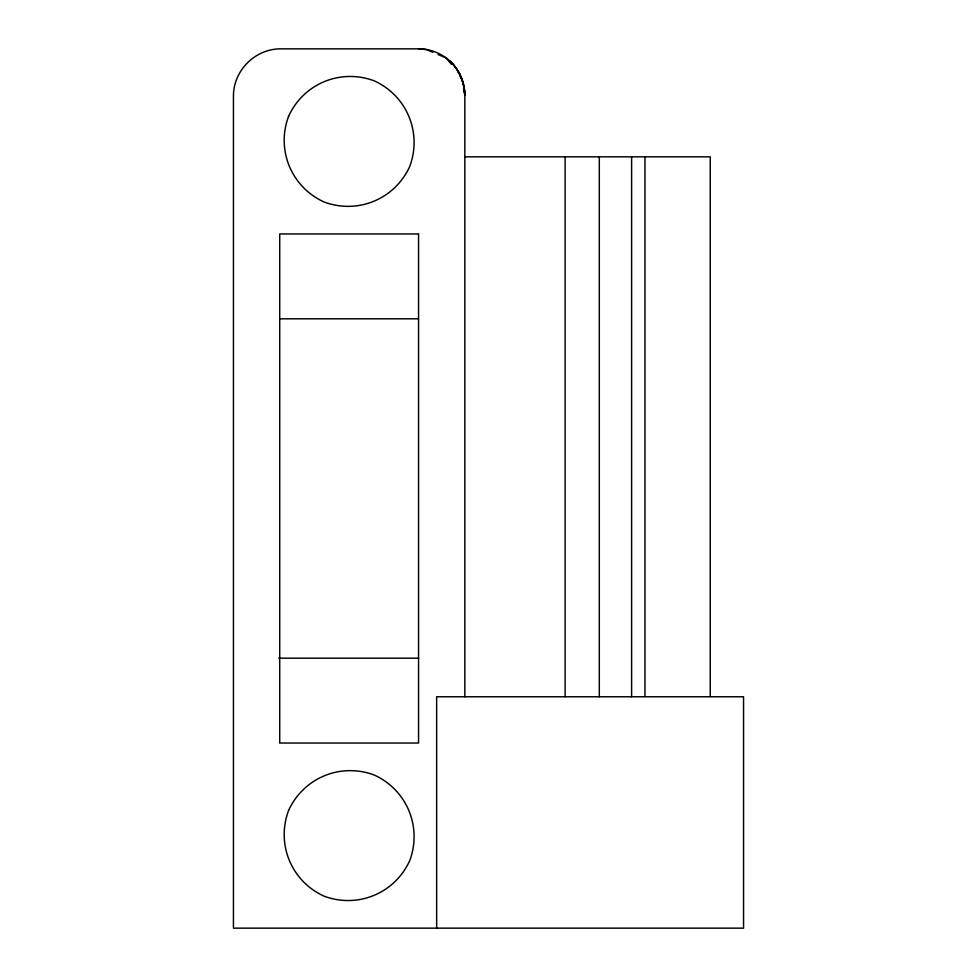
<?xml version="1.0" encoding="UTF-8"?>
<svg xmlns="http://www.w3.org/2000/svg" width="977" height="977" viewBox="0 0 977 977"><rect width="100%" height="100%" fill="white"/><g stroke="black" fill="none" stroke-linecap="round" stroke-linejoin="round"><path stroke-width="1.47" d="M432.86 52.294L426.277 49.497L418.559 48.85L279.727 48.85C254.863 49.351 233.943 70.271 233.442 95.123L233.442 928.15L743.558 928.15L743.558 696.76L436.646 696.76L436.646 928.15M464.844 156.833L710.242 156.833L710.242 696.454M279.727 318.807L418.559 318.807M278.811 658.193L418.559 658.193M438.123 54.529L446.025 57.875L451.557 64.433M458.018 72.078L459.862 74.264L460.863 78.441M463.513 89.566L464.844 95.123L464.844 696.76M464.844 95.123C464.124 82.447 459.385 69.953 449.994 61.16C459.361 69.917 464.429 82.41 464.844 95.123A46.273 46.273 0 0 0 418.559 48.85M644.967 156.833L644.967 696.454M631.606 156.833L631.606 696.76M599.304 156.833L599.304 696.76M565.109 156.833L565.109 696.76M288.569 116.324C276.002 150.006 291.341 187.047 324.046 201.983C357.741 214.549 394.781 199.21 409.717 166.493C422.284 132.811 406.945 95.77 374.228 80.835C340.546 68.268 303.505 83.607 288.569 116.324M288.569 810.507C276.002 844.189 291.341 881.23 324.046 896.165C357.741 908.732 394.781 893.393 409.717 860.676C422.284 826.994 406.945 789.953 374.228 775.017C340.546 762.451 303.505 777.79 288.569 810.507M418.559 233.967L279.727 233.967L279.727 743.033L418.559 743.033L418.559 233.967"/></g></svg>
